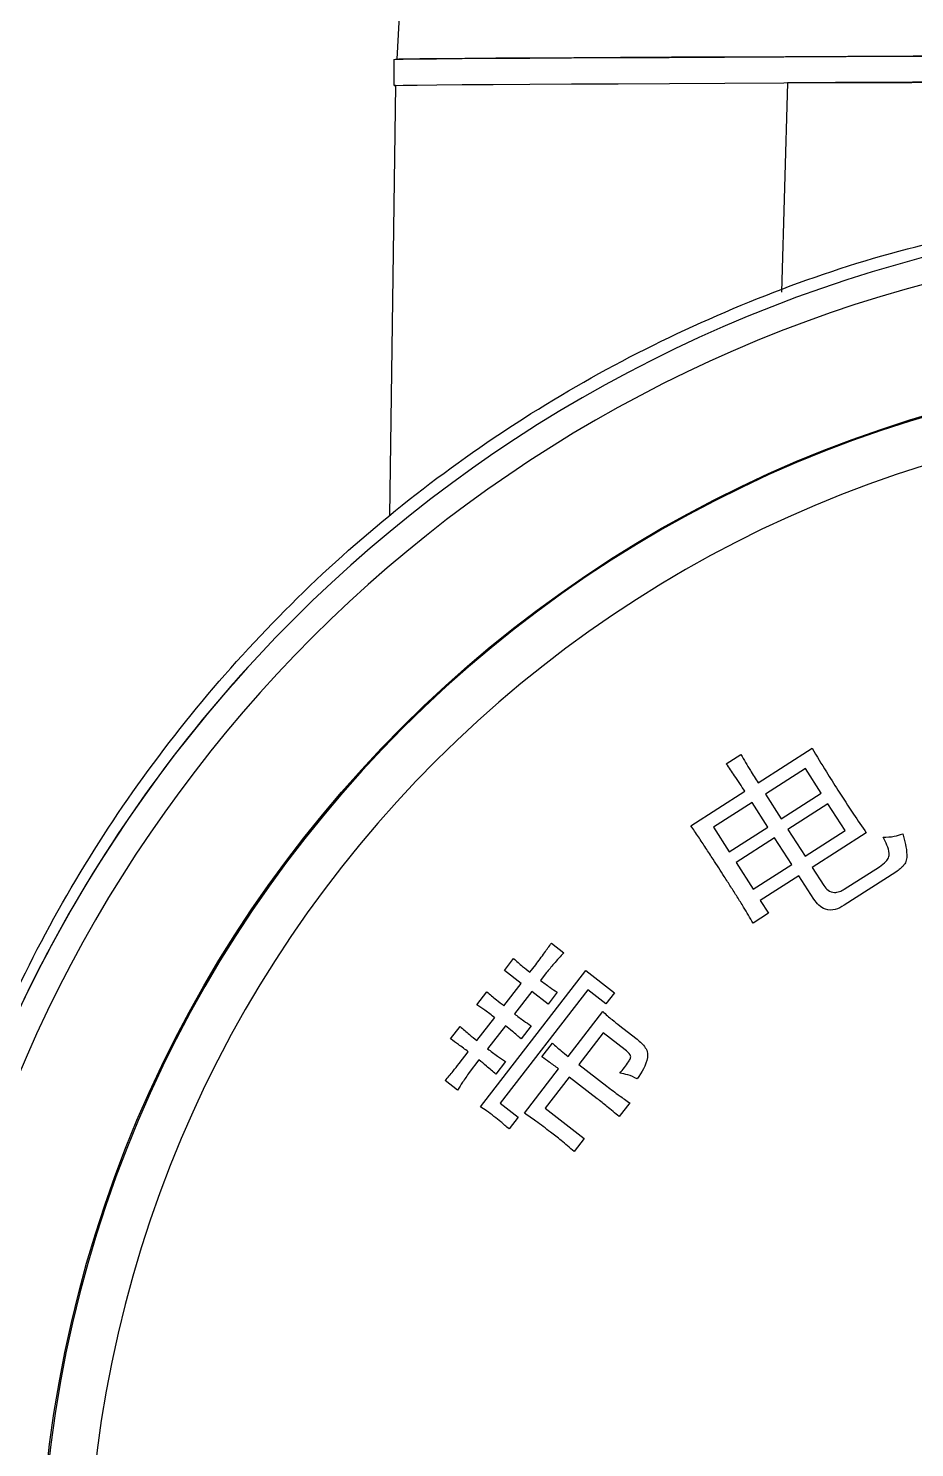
# Model space of a CAD drawing. Header units: millimetres. Extents: x 2271 to 4415, y 823 to 2339.
# Drawn here: x 3636.1 to 3687.1, y 2089.2 to 2170.8 of the extents above; entities that cross this region are included whole.
import ezdxf

# ---------------------------------------------------------------- set-up
doc = ezdxf.new("R2010")
doc.units = ezdxf.units.MM

msp = doc.modelspace()

# ---------------------------------------------------------------- linework, layer by layer
at = {"color": 7, "linetype": 'Continuous', "lineweight": 25}
for p, q in [((3657.551, 2173.956), (3657.31, 2169.047)), ((3657.13, 2169.039), (3657.134, 2167.539)), ((3657.229, 2167.539), (3656.875, 2142.793)), ((3679.763, 2167.689), (3679.422, 2155.647)), ((3648.77, 2134.104), (3648.752, 2134.084)), ((3647.88, 2133.111), (3647.886, 2133.116)), ((3676.244, 2128.517), (3677.086, 2129.054)), ((3678.075, 2127.422), (3681.179, 2129.406)), ((3680.791, 2128.24), (3678.492, 2126.77)), ((3681.698, 2126.822), (3680.791, 2128.24)), ((3674.206, 2124.948), (3677.308, 2126.932)), ((3677.726, 2126.28), (3675.505, 2124.859)), ((3678.632, 2124.862), (3677.726, 2126.28)), ((3678.492, 2126.77), (3679.399, 2125.352)), ((3679.399, 2125.352), (3681.698, 2126.822)), ((3682.09, 2126.209), (3679.791, 2124.739)), ((3683.07, 2124.677), (3682.09, 2126.209)), ((3675.505, 2124.859), (3676.411, 2123.44)), ((3676.411, 2123.44), (3678.632, 2124.862)), ((3679.791, 2124.739), (3680.771, 2123.206)), ((3680.771, 2123.206), (3683.07, 2124.677)), ((3679.025, 2124.249), (3676.803, 2122.827)), ((3680.005, 2122.716), (3679.025, 2124.249)), ((3684.293, 2124.539), (3681.189, 2122.555)), ((3676.803, 2122.827), (3677.783, 2121.295)), ((3677.783, 2121.295), (3680.005, 2122.716)), ((3681.189, 2122.555), (3681.849, 2121.52)), ((3686.002, 2122.287), (3683.013, 2120.375)), ((3683.02, 2121.298), (3685.049, 2122.595)), ((3680.423, 2122.064), (3678.201, 2120.643)), ((3681.28, 2120.724), (3680.423, 2122.064)), ((3678.201, 2120.643), (3678.666, 2119.915)), ((3678.666, 2119.915), (3677.785, 2119.353)), ((3666.188, 2118.199), (3666.904, 2117.646)), ((3663.487, 2116.629), (3664.012, 2117.308)), ((3662.107, 2108.777), (3668.164, 2116.614)), ((3664.454, 2115.881), (3663.487, 2116.629)), ((3664.952, 2116.524), (3665.284, 2116.954)), ((3665.892, 2116.484), (3665.56, 2116.055)), ((3668.164, 2116.614), (3669.809, 2115.34)), ((3663.458, 2114.593), (3664.454, 2115.881)), ((3661.902, 2114.652), (3662.483, 2115.403)), ((3668.275, 2115.5), (3663.241, 2108.986)), ((3665.062, 2115.411), (3664.066, 2114.123)), ((3665.993, 2114.692), (3665.062, 2115.411)), ((3666.518, 2115.371), (3665.993, 2114.692)), ((3669.313, 2114.697), (3668.275, 2115.5)), ((3669.809, 2115.34), (3669.313, 2114.697)), ((3667.152, 2111.679), (3669.144, 2114.256)), ((3660.381, 2112.683), (3660.934, 2113.399)), ((3661.909, 2112.588), (3662.933, 2113.912)), ((3663.541, 2113.442), (3662.517, 2112.119)), ((3665.025, 2113.439), (3664.443, 2112.688)), ((3670.118, 2113.446), (3671.049, 2112.727)), ((3665.641, 2111.647), (3666.251, 2112.435)), ((3669.171, 2113.035), (3667.76, 2111.209)), ((3670.424, 2112.066), (3669.171, 2113.035)), ((3660.885, 2111.263), (3661.41, 2111.943)), ((3662.018, 2111.474), (3661.466, 2110.758)), ((3663.546, 2111.379), (3662.993, 2110.663)), ((3664.635, 2108.423), (3666.598, 2110.963)), ((3667.76, 2111.209), (3669.371, 2109.963)), ((3660.79, 2109.735), (3660.075, 2110.288)), ((3667.206, 2110.493), (3665.825, 2108.705)), ((3668.817, 2109.247), (3667.206, 2110.493)), ((3663.241, 2108.986), (3664.278, 2108.183)), ((3665.825, 2108.705), (3668.08, 2106.962)), ((3670.689, 2109.004), (3670.079, 2108.216)), ((3664.278, 2108.183), (3663.753, 2107.504)), ((3668.08, 2106.962), (3667.499, 2106.21))]:
    msp.add_line(p, q, dxfattribs=at)
at = {"color": 7, "linetype": 'Continuous', "lineweight": 25, "flags": 128}
for points in [[(3657.13, 2169.039), (3657.229, 2169.045), (3657.668, 2169.054), (3658.456, 2169.064), (3659.586, 2169.076), (3661.052, 2169.088), (3662.842, 2169.1), (3664.944, 2169.114), (3667.344, 2169.128), (3670.024, 2169.142), (3672.965, 2169.157), (3676.148, 2169.173), (3679.549, 2169.188), (3683.145, 2169.203), (3686.911, 2169.219), (3690.82, 2169.234), (3694.845, 2169.249), (3698.957, 2169.263), (3703.129, 2169.278), (3703.203, 2169.278)], [(3703.203, 2169.277), (3703.144, 2169.277), (3698.987, 2169.263), (3694.89, 2169.249), (3690.879, 2169.234), (3686.984, 2169.219), (3683.232, 2169.203), (3679.648, 2169.188), (3676.259, 2169.173), (3673.088, 2169.158), (3670.157, 2169.143), (3667.487, 2169.128), (3665.096, 2169.114), (3663.001, 2169.101), (3661.217, 2169.088), (3659.757, 2169.076), (3658.631, 2169.065), (3657.846, 2169.055), (3657.408, 2169.046), (3657.309, 2169.039)], [(3657.219, 2167.534), (3657.145, 2167.537), (3657.233, 2167.545), (3657.673, 2167.554), (3658.461, 2167.565), (3659.591, 2167.576), (3661.057, 2167.588), (3662.847, 2167.6), (3664.949, 2167.614), (3667.348, 2167.628), (3670.028, 2167.642), (3672.97, 2167.657), (3676.152, 2167.673), (3679.554, 2167.688), (3683.15, 2167.703), (3686.916, 2167.719), (3690.825, 2167.734), (3694.85, 2167.749), (3698.962, 2167.763), (3701.635, 2167.773)], [(3648.752, 2134.084), (3648.736, 2134.068), (3647.886, 2133.116)]]:
    msp.add_lwpolyline(points, dxfattribs=at)
at = {"color": 7, "linetype": 'Continuous', "lineweight": 25}
msp.add_circle((3707.967, 2080.293), 71.202, dxfattribs=at)
for centre, radius, start, end in [((3707.964, 2080.29), 80, 100.30599, 169.69399), ((3707.967, 2080.293), 78.5, 100.30599, 169.69399), ((3707.969, 2080.295), 71.137, 270.00008, 179.99995), ((3707.974, 2080.301), 68.457, 90.00009, 359.99993), ((3707.941, 2080.265), 80, 138.65643, 169.69399)]:
    msp.add_arc(centre, radius, start, end, dxfattribs=at)
for points, knots in [([(3693.799, 2167.745), (3693.514, 2167.744), (3690.853, 2167.735), (3686.044, 2167.716), (3681.857, 2167.698), (3679.763, 2167.689)], [0, 0, 0, 0, 0.056546, 0.528273, 1, 1, 1, 1]), ([(3677.086, 2129.054), (3677.264, 2128.745), (3677.581, 2128.194), (3677.924, 2127.658), (3678.075, 2127.422)], [0, 0, 0, 0, 0.559963, 1, 1, 1, 1]), ([(3681.179, 2129.406), (3681.449, 2128.954), (3681.931, 2128.146), (3682.438, 2127.354), (3682.661, 2127.006)], [0, 0, 0, 0, 0.559978, 1, 1, 1, 1]), ([(3677.308, 2126.932), (3677.116, 2127.232), (3676.773, 2127.768), (3676.406, 2128.288), (3676.244, 2128.517)], [0, 0, 0, 0, 0.560016, 1, 1, 1, 1]), ([(3682.661, 2127.006), (3682.959, 2126.541), (3683.49, 2125.71), (3684.048, 2124.897), (3684.293, 2124.539)], [0, 0, 0, 0, 0.560011, 1, 1, 1, 1]), ([(3676.131, 2122.021), (3675.917, 2122.355), (3675.565, 2122.906), (3675.067, 2123.669), (3674.645, 2124.314), (3674.352, 2124.737), (3674.206, 2124.948)], [0, 0, 0, 0, 0.340004, 0.560006, 0.780008, 1, 1, 1, 1]), ([(3685.049, 2122.595), (3685.185, 2122.69), (3685.389, 2122.832), (3685.602, 2123.103), (3685.621, 2123.62), (3685.42, 2123.993), (3685.26, 2124.293)], [0, 0, 0, 0, 0.250378, 0.375384, 0.499124, 1, 1, 1, 1]), ([(3685.26, 2124.293), (3685.475, 2124.298), (3685.86, 2124.307), (3686.225, 2124.425), (3686.386, 2124.476)], [0, 0, 0, 0, 0.55983, 1, 1, 1, 1]), ([(3686.386, 2124.476), (3686.499, 2124.08), (3686.639, 2123.585), (3686.618, 2122.962), (3686.423, 2122.588), (3686.171, 2122.407), (3686.002, 2122.287)], [0, 0, 0, 0, 0.500786, 0.625786, 0.750524, 1, 1, 1, 1]), ([(3677.785, 2119.353), (3677.605, 2119.66), (3677.309, 2120.165), (3676.873, 2120.856), (3676.503, 2121.439), (3676.255, 2121.827), (3676.131, 2122.021)], [0, 0, 0, 0, 0.339955, 0.559969, 0.779985, 1, 1, 1, 1]), ([(3681.849, 2121.52), (3681.925, 2121.416), (3682.076, 2121.209), (3682.432, 2121.081), (3682.76, 2121.147), (3682.933, 2121.248), (3683.02, 2121.298)], [0, 0, 0, 0, 0.280433, 0.558464, 0.778886, 1, 1, 1, 1]), ([(3683.013, 2120.375), (3682.85, 2120.275), (3682.526, 2120.076), (3681.964, 2120.092), (3681.55, 2120.369), (3681.37, 2120.605), (3681.28, 2120.724)], [0, 0, 0, 0, 0.280758, 0.558556, 0.778818, 1, 1, 1, 1]), ([(3665.284, 2116.954), (3665.455, 2117.184), (3665.761, 2117.596), (3666.058, 2118.014), (3666.188, 2118.199)], [0, 0, 0, 0, 0.559993, 1, 1, 1, 1]), ([(3664.012, 2117.308), (3664.184, 2117.157), (3664.49, 2116.887), (3664.811, 2116.635), (3664.952, 2116.524)], [0, 0, 0, 0, 0.559975, 1, 1, 1, 1]), ([(3666.904, 2117.646), (3666.71, 2117.434), (3666.362, 2117.055), (3666.036, 2116.659), (3665.892, 2116.484)], [0, 0, 0, 0, 0.560036, 1, 1, 1, 1]), ([(3665.56, 2116.055), (3665.735, 2115.922), (3666.048, 2115.685), (3666.375, 2115.467), (3666.518, 2115.371)], [0, 0, 0, 0, 0.56, 1, 1, 1, 1]), ([(3662.483, 2115.403), (3662.661, 2115.247), (3662.98, 2114.969), (3663.312, 2114.708), (3663.458, 2114.593)], [0, 0, 0, 0, 0.560005, 1, 1, 1, 1]), ([(3662.933, 2113.912), (3662.744, 2114.055), (3662.406, 2114.31), (3662.056, 2114.547), (3661.902, 2114.652)], [0, 0, 0, 0, 0.559985, 1, 1, 1, 1]), ([(3664.066, 2114.123), (3664.242, 2113.991), (3664.556, 2113.756), (3664.881, 2113.536), (3665.025, 2113.439)], [0, 0, 0, 0, 0.5599826, 1, 1, 1, 1]), ([(3669.144, 2114.256), (3669.322, 2114.1), (3669.639, 2113.821), (3669.971, 2113.561), (3670.118, 2113.446)], [0, 0, 0, 0, 0.559981, 1, 1, 1, 1]), ([(3660.934, 2113.399), (3661.112, 2113.243), (3661.43, 2112.965), (3661.763, 2112.704), (3661.909, 2112.588)], [0, 0, 0, 0, 0.5600053, 1, 1, 1, 1]), ([(3664.443, 2112.688), (3664.279, 2112.833), (3663.985, 2113.094), (3663.677, 2113.336), (3663.541, 2113.442)], [0, 0, 0, 0, 0.559993, 1, 1, 1, 1]), ([(3661.41, 2111.943), (3661.222, 2112.087), (3660.886, 2112.343), (3660.535, 2112.579), (3660.381, 2112.683)], [0, 0, 0, 0, 0.560019, 1, 1, 1, 1]), ([(3666.251, 2112.435), (3666.415, 2112.289), (3666.708, 2112.028), (3667.016, 2111.786), (3667.152, 2111.679)], [0, 0, 0, 0, 0.559976, 1, 1, 1, 1]), ([(3671.049, 2112.727), (3671.223, 2112.58), (3671.485, 2112.361), (3671.727, 2111.959), (3671.709, 2111.255), (3671.384, 2110.77), (3671.123, 2110.382)], [0, 0, 0, 0, 0.250443, 0.375539, 0.499787, 1, 1, 1, 1]), ([(3662.517, 2112.119), (3662.705, 2111.976), (3663.042, 2111.721), (3663.392, 2111.484), (3663.546, 2111.379)], [0, 0, 0, 0, 0.559983, 1, 1, 1, 1]), ([(3666.598, 2110.963), (3666.422, 2111.096), (3666.109, 2111.332), (3665.784, 2111.551), (3665.641, 2111.647)], [0, 0, 0, 0, 0.55998, 1, 1, 1, 1]), ([(3670.114, 2110.706), (3670.295, 2110.923), (3670.522, 2111.194), (3670.721, 2111.523), (3670.763, 2111.664), (3670.668, 2111.864), (3670.533, 2111.976), (3670.424, 2112.066)], [0, 0, 0, 0, 0.500942, 0.626088, 0.68839, 0.750852, 1, 1, 1, 1]), ([(3660.075, 2110.288), (3660.229, 2110.468), (3660.504, 2110.789), (3660.768, 2111.118), (3660.885, 2111.263)], [0, 0, 0, 0, 0.560009, 1, 1, 1, 1]), ([(3661.466, 2110.758), (3661.336, 2110.57), (3661.104, 2110.233), (3660.886, 2109.888), (3660.79, 2109.735)], [0, 0, 0, 0, 0.5599466, 1, 1, 1, 1]), ([(3662.993, 2110.663), (3662.815, 2110.82), (3662.498, 2111.098), (3662.165, 2111.359), (3662.018, 2111.474)], [0, 0, 0, 0, 0.559979, 1, 1, 1, 1]), ([(3671.123, 2110.382), (3670.944, 2110.473), (3670.624, 2110.635), (3670.27, 2110.684), (3670.114, 2110.706)], [0, 0, 0, 0, 0.56002, 1, 1, 1, 1]), ([(3669.371, 2109.963), (3669.614, 2109.78), (3670.048, 2109.454), (3670.493, 2109.142), (3670.689, 2109.004)], [0, 0, 0, 0, 0.559994, 1, 1, 1, 1]), ([(3670.079, 2108.216), (3669.847, 2108.413), (3669.432, 2108.764), (3669.005, 2109.099), (3668.817, 2109.247)], [0, 0, 0, 0, 0.560001, 1, 1, 1, 1]), ([(3662.886, 2108.231), (3662.744, 2108.339), (3662.492, 2108.531), (3662.225, 2108.702), (3662.107, 2108.777)], [0, 0, 0, 0, 0.559966, 1, 1, 1, 1]), ([(3663.753, 2107.504), (3663.595, 2107.644), (3663.312, 2107.895), (3663.016, 2108.129), (3662.886, 2108.231)], [0, 0, 0, 0, 0.56, 1, 1, 1, 1]), ([(3666.129, 2107.325), (3665.855, 2107.536), (3665.365, 2107.913), (3664.858, 2108.267), (3664.635, 2108.423)], [0, 0, 0, 0, 0.560011, 1, 1, 1, 1]), ([(3667.499, 2106.21), (3667.248, 2106.424), (3666.8, 2106.806), (3666.334, 2107.167), (3666.129, 2107.325)], [0, 0, 0, 0, 0.559974, 1, 1, 1, 1])]:
    msp.add_open_spline(points, degree=3, knots=knots, dxfattribs=at)
msp.add_open_spline([(3628.854, 2095.005), (3629.404, 2097.64), (3630.505, 2102.911), (3633.156, 2110.556), (3636.506, 2117.909), (3640.596, 2124.884), (3645.363, 2131.412), (3650.765, 2137.426), (3656.745, 2142.866), (3663.243, 2147.674), (3670.192, 2151.807), (3677.524, 2155.204), (3685.152, 2157.903), (3690.416, 2159.037), (3693.048, 2159.604)], degree=3, dxfattribs=at)

doc.saveas('drawing.dxf')
